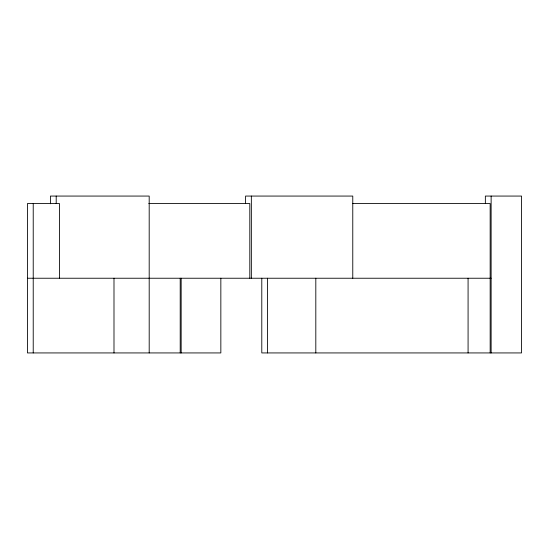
<?xml version="1.0" encoding="UTF-8"?>
<svg xmlns="http://www.w3.org/2000/svg" width="549" height="549" viewBox="0 0 549 549"><rect width="100%" height="100%" fill="white"/><g stroke="black" fill="none" stroke-linecap="round" stroke-linejoin="round"><path stroke-width="0.82" d="M148.779 203.542L249.809 203.542L249.809 278.233M352.376 203.542L490.161 203.542L490.168 352.932M27.45 278.233L149.198 278.233M149.369 278.233L491.129 278.233M491.129 196.068L491.129 352.932M485.357 203.542L485.357 196.068L521.55 196.068L521.55 352.932L261.791 352.932L261.791 278.233M468.077 278.233L468.077 352.932M352.774 278.233L352.774 196.068L245.575 196.068L245.575 203.542M315.812 278.233L315.812 352.932M267.562 278.233L267.562 352.932M251.346 196.068L251.346 278.233M220.842 278.233L220.842 352.932L27.45 352.932L27.45 203.542L59.464 203.542L59.464 278.233M181.163 278.233L181.163 352.932M180.202 278.233L180.202 352.932M149.198 352.932L149.191 196.068L50.433 196.068L50.433 203.775M113.993 278.233L113.993 352.932M56.204 196.068L56.204 203.542M33.221 203.542L33.221 352.932"/></g></svg>
